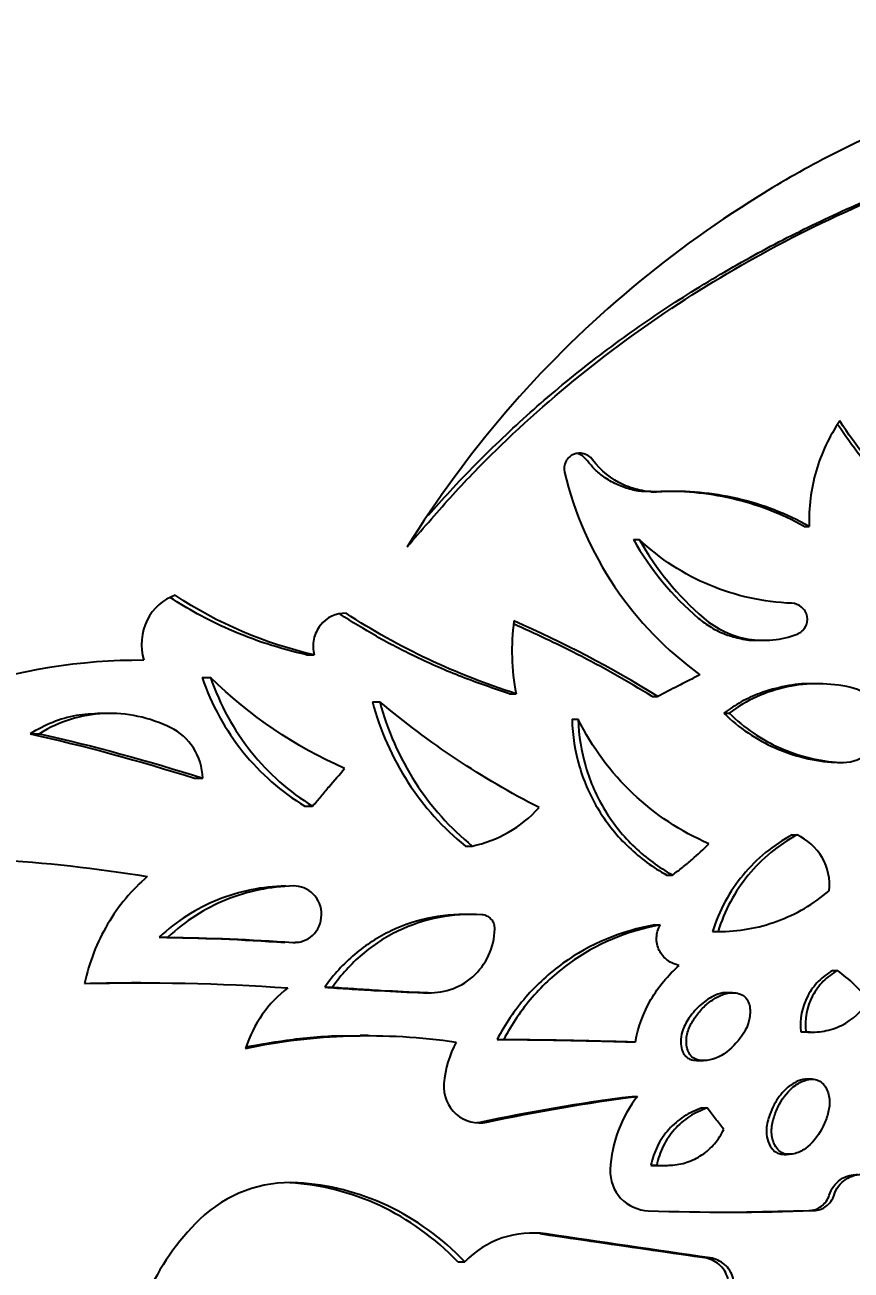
# Model space of a CAD drawing. Header units: millimetres. Extents: x 8 to 586, y 8 to 412.
# Drawn here: x 84.05 to 92.8, y 244.65 to 257.85 of the extents above; entities that cross this region are included whole.
import ezdxf

# ---------------------------------------------------------------- set-up
doc = ezdxf.new("R2010")
doc.units = ezdxf.units.MM
doc.layers.add('DIMENSIONS', color=2, linetype='Continuous')
doc.layers.add('OUTLINE', color=7, linetype='Continuous', lineweight=25)
doc.styles.add('SLDTEXTSTYLE0', font='TXT', dxfattribs={"width": 0.75})
doc.dimstyles.new('SLDDIMSTYLE0', dxfattribs={"dimtxt": 3.5, "dimasz": 2, "dimexe": 0, "dimexo": 0.0625, "dimgap": 0.875, "dimtad": 1, "dimrnd": 1e-09, "dimzin": 12, "dimdsep": 46, "dimtxsty": 'SLDTEXTSTYLE0', "dimsah": 1, "dimcen": 0.09, "dimadec": 0, "dimazin": 3, "dimtfac": 1, "dimtofl": 0, "dimtmove": 0, "dimatfit": 3, "dimfxl": 0, "dimfrac": 2, "dimtolj": 1, "dimtzin": 12, "dimarcsym": 0})

# ---------------------------------------------------------------- blocks, each defined once
blk = doc.blocks.new('_D_28')
at = {"layer": 'DIMENSIONS'}
for p, q in [((92.372, 291.53), (37.064, 291.53)), ((39.064, 145.23), (39.064, 291.53)), ((67.433, 145.23), (37.064, 145.23))]:
    blk.add_line(p, q, dxfattribs=at)
for points in [[(39.064, 291.53), (38.564, 289.53), (39.564, 289.53)], [(39.064, 145.23), (39.564, 147.23), (38.564, 147.23)]]:
    blk.add_solid(points, dxfattribs=at)
at = {"layer": 'DIMENSIONS', "insert": (34.552, 212.561), "char_height": 3.5, "attachment_point": 1, "rotation": 90, "style": 'SLDTEXTSTYLE0'}
blk.add_mtext('146,3', dxfattribs=at)

msp = doc.modelspace()

# ---------------------------------------------------------------- linework, layer by layer
at = {"layer": 'OUTLINE'}
for p, q in [((90.67656, 252.89938), (90.73832, 252.89938)), ((92.30301, 252.53373), (92.35486, 252.53373)), ((90.49188, 252.39651), (90.55434, 252.39651)), ((91.81676, 251.3268), (91.87366, 251.3268)), ((87.02806, 251.17204), (87.11088, 251.17204)), ((85.92182, 250.93268), (86.01113, 250.93268)), ((92.44696, 250.86646), (92.39525, 250.86646)), ((89.17883, 250.76065), (89.24905, 250.76065)), ((90.68994, 250.73284), (90.75131, 250.73284)), ((87.72677, 250.67627), (87.80551, 250.67627)), ((84.9447, 250.55274), (84.84538, 250.55274)), ((89.84225, 250.48995), (89.9086, 250.48995)), ((91.45102, 250.55544), (91.50793, 250.55544)), ((84.10008, 250.33709), (84.20011, 250.33709)), ((92.65493, 250.0317), (92.70515, 250.0317)), ((85.84135, 249.86599), (85.93119, 249.86599)), ((87.01066, 249.56924), (87.09366, 249.56924)), ((92.17395, 249.26531), (92.22667, 249.26531)), ((88.71239, 249.14633), (88.78544, 249.14633)), ((90.84518, 248.83913), (90.90572, 248.83913)), ((86.95078, 248.71796), (86.94066, 248.71796)), ((88.77773, 248.42165), (88.70385, 248.42165)), ((90.71618, 248.31022), (90.77749, 248.31022)), ((91.33214, 248.23967), (91.38985, 248.23967)), ((85.46734, 248.17993), (85.55949, 248.17993)), ((86.90768, 248.12892), (86.94954, 248.12892)), ((92.60569, 247.82901), (92.65593, 247.82901)), ((85.27185, 247.69735), (85.17624, 247.69735)), ((87.22259, 247.65162), (87.30446, 247.65162)), ((88.20893, 247.59492), (88.285, 247.59492)), ((88.26945, 247.59236), (88.3457, 247.59236)), ((91.54089, 247.59197), (91.48366, 247.59197)), ((92.26567, 247.17952), (92.34248, 247.17805)), ((92.26567, 247.17952), (92.31793, 247.17952)), ((92.34009, 247.17556), (92.39459, 247.17556)), ((87.67946, 247.13747), (87.59745, 247.13747)), ((89.04823, 247.09679), (89.1194, 247.09679)), ((90.45079, 247.07092), (90.51372, 247.07092)), ((91.17736, 246.87347), (91.23642, 246.87347)), ((92.3862, 246.67615), (92.33399, 246.67615)), ((90.47419, 246.49385), (90.53701, 246.49385)), ((91.21632, 246.37069), (91.27478, 246.37069)), ((88.82932, 246.21733), (88.86804, 246.22069)), ((92.14023, 245.87962), (92.14244, 245.87962)), ((90.67775, 245.76356), (90.7394, 245.76356)), ((90.74796, 245.76134), (90.80995, 245.76134)), ((91.5332, 245.26723), (92.35086, 245.28307)), ((88.63165, 244.73999), (88.70538, 244.73999))]:
    msp.add_line(p, q, dxfattribs=at)
at = {"layer": 'OUTLINE', "flags": 128}
msp.add_lwpolyline([(92.08872, 245.87961), (92.11295, 245.87961), (92.14, 245.87962)], dxfattribs=at)
at = {"layer": 'OUTLINE'}
for points, knots in [([(88.09652, 252.31689), (88.24715, 252.49252), (88.39824, 252.66811), (88.70782, 253.01035), (88.86676, 253.17638), (89.3583, 253.6565), (89.70262, 253.95662), (90.42144, 254.52243), (90.79687, 254.78687), (91.58094, 255.27866), (91.99159, 255.50673), (93.24525, 256.12151), (94.11725, 256.44417), (95.47999, 256.80274), (95.94354, 256.90264), (96.6518, 257.01862), (96.889, 257.05049), (97.36544, 257.10206), (97.60457, 257.12282), (97.84401, 257.14356)], [0, 0, 0, 0, 0.0625, 0.0625, 0.125, 0.125, 0.25, 0.25, 0.375, 0.375, 0.5, 0.5, 0.75, 0.75, 0.875, 0.875, 0.9375, 0.9375, 1, 1, 1, 1]), ([(88.32275, 252.65457), (88.39792, 252.73929), (88.64872, 253.02196), (89.10298, 253.477), (89.69966, 254.01266), (90.34037, 254.50906), (91.01751, 254.97159), (91.71509, 255.38622), (92.42901, 255.75439), (93.15551, 256.078), (93.90994, 256.36389), (94.69067, 256.60991), (95.49537, 256.81446), (96.28781, 256.97107), (97.06533, 257.07882), (97.57125, 257.12196), (97.82456, 257.14356)], [0, 0, 0, 0, 0.03195376, 0.10661135, 0.18118283, 0.25801603, 0.33492154, 0.41175519, 0.48555969, 0.55942601, 0.63322968, 0.70935836, 0.78555456, 0.86168381, 0.93074845, 1, 1, 1, 1]), ([(93.39972, 256.85577), (93.12852, 256.73118), (92.8582, 256.60665), (92.32975, 256.3368), (92.07229, 256.1901), (91.31718, 255.72014), (90.83885, 255.37259), (89.94096, 254.60584), (89.5226, 254.18884), (88.75851, 253.29811), (88.41075, 252.82274), (88.09652, 252.31689)], [0, 0, 0, 0, 0.125, 0.125, 0.25, 0.25, 0.5, 0.5, 0.75, 0.75, 1, 1, 1, 1]), ([(92.67841, 253.65127), (92.56793, 253.48864), (92.48292, 253.30897), (92.37239, 252.9284), (92.34778, 252.7329), (92.35486, 252.53374)], [0, 0, 0, 0, 0.5, 0.5, 1, 1, 1, 1]), ([(93.94786, 252.2735), (93.81453, 252.37568), (93.54786, 252.58004), (93.19937, 252.92126), (92.89875, 253.26416), (92.73442, 253.50046), (92.65647, 253.61253)], [0, 0, 0, 0, 0.26985749, 0.53973081, 0.78169552, 1, 1, 1, 1]), ([(90.06035, 253.24092), (90.0134, 253.30296), (89.92799, 253.32599), (89.82519, 253.28264), (89.79553, 253.2559), (89.76002, 253.18765), (89.75446, 253.1464), (89.76305, 253.10777)], [0, 0, 0, 0, 0.5, 0.5, 0.75, 0.75, 1, 1, 1, 1]), ([(89.99501, 253.24091), (89.9813, 253.25522), (89.9539, 253.28381), (89.91567, 253.30413), (89.89474, 253.30525), (89.89301, 253.30535)], [0, 0, 0, 0, 0.47869753, 0.95694288, 1, 1, 1, 1]), ([(90.67662, 252.90237), (90.64548, 252.90218), (90.56345, 252.90167), (90.43392, 252.93055), (90.29166, 252.98552), (90.17152, 253.0604), (90.07109, 253.14645), (90.02055, 253.20921), (89.99501, 253.24091)], [0, 0, 0, 0, 0.11943135, 0.31469556, 0.50454618, 0.70021263, 0.84854328, 1, 1, 1, 1]), ([(90.7926, 252.90114), (90.72272, 252.89662), (90.65373, 252.90073), (90.51746, 252.92567), (90.44978, 252.94692), (90.25993, 253.03366), (90.14593, 253.12409), (90.06035, 253.24092)], [0, 0, 0, 0, 0.25, 0.25, 0.5, 0.5, 1, 1, 1, 1]), ([(89.76305, 253.10777), (89.86655, 252.67209), (90.04875, 252.25968), (90.53543, 251.53586), (90.84427, 251.21705), (91.19806, 250.96152)], [0, 0, 0, 0, 0.5, 0.5, 1, 1, 1, 1]), ([(92.30301, 252.53374), (92.0607, 252.66787), (91.80238, 252.76644), (91.27087, 252.88989), (91.0014, 252.91437), (90.73156, 252.90114)], [0, 0, 0, 0, 0.5, 0.5, 1, 1, 1, 1]), ([(92.35486, 252.53374), (92.11418, 252.66775), (91.85744, 252.76634), (91.32904, 252.88986), (91.06096, 252.91437), (90.7926, 252.90114)], [0, 0, 0, 0, 0.5, 0.5, 1, 1, 1, 1]), ([(92.16918, 251.71904), (91.87018, 251.73135), (91.57493, 251.79632), (91.02991, 252.02349), (90.77432, 252.18805), (90.55434, 252.3965)], [0, 0, 0, 0, 0.5, 0.5, 1, 1, 1, 1]), ([(85.63653, 251.80388), (85.51148, 251.76061), (85.40294, 251.66709), (85.27705, 251.41261), (85.26379, 251.25573), (85.30624, 251.1153)], [0, 0, 0, 0, 0.5, 0.5, 1, 1, 1, 1]), ([(87.02806, 251.17204), (86.88836, 251.20777), (86.60894, 251.27924), (86.22341, 251.43013), (85.88026, 251.59575), (85.67884, 251.72136), (85.58428, 251.78033)], [0, 0, 0, 0, 0.27511661, 0.55025088, 0.78886673, 1, 1, 1, 1]), ([(92.22784, 251.39279), (92.26344, 251.40725), (92.29453, 251.43232), (92.33361, 251.49951), (92.34098, 251.5408), (92.32644, 251.61854), (92.30489, 251.65382), (92.24484, 251.70366), (92.20754, 251.71746), (92.16918, 251.71904)], [0, 0, 0, 0, 0.25, 0.25, 0.5, 0.5, 0.75, 0.75, 1, 1, 1, 1]), ([(87.44764, 251.61368), (87.34429, 251.61574), (87.24188, 251.56958), (87.14248, 251.44434), (87.11833, 251.39338), (87.09554, 251.28424), (87.09685, 251.22665), (87.11088, 251.17203)], [0, 0, 0, 0, 0.5, 0.5, 0.75, 0.75, 1, 1, 1, 1]), ([(89.17883, 250.76065), (89.01001, 250.8174), (88.67237, 250.93091), (88.20371, 251.13835), (87.77245, 251.36045), (87.51175, 251.52342), (87.38398, 251.60329)], [0, 0, 0, 0, 0.26816059, 0.53632817, 0.77276569, 1, 1, 1, 1]), ([(91.17866, 251.56213), (91.22326, 251.52783), (91.31378, 251.45822), (91.46789, 251.38552), (91.63158, 251.34158), (91.75, 251.32255), (91.81262, 251.32781), (91.81848, 251.3283)], [0, 0, 0, 0, 0.24021508, 0.48753226, 0.72769751, 0.9745353, 1, 1, 1, 1]), ([(91.23713, 251.56213), (91.30534, 251.50368), (91.37945, 251.45603), (91.53899, 251.38136), (91.62415, 251.35495), (91.88227, 251.31142), (92.06199, 251.32898), (92.22784, 251.39279)], [0, 0, 0, 0, 0.25, 0.25, 0.5, 0.5, 1, 1, 1, 1]), ([(90.68994, 250.73284), (90.55878, 250.81106), (90.29645, 250.96751), (89.80945, 251.23099), (89.448, 251.39694), (89.22328, 251.50012)], [0, 0, 0, 0, 0.27445851, 0.54891741, 1, 1, 1, 1]), ([(85.30624, 251.1153), (84.62958, 251.11805), (83.96932, 251.01245), (83.03694, 250.69417), (82.73607, 250.56137), (82.16391, 250.24706), (81.89104, 250.06508), (81.63129, 249.85695)], [0, 0, 0, 0, 0.5, 0.5, 0.75, 0.75, 1, 1, 1, 1]), ([(85.92182, 250.93268), (86.02243, 250.64251), (86.17142, 250.37459), (86.53998, 249.91577), (86.76305, 249.72025), (87.01066, 249.56924)], [0, 0, 0, 0, 0.5, 0.5, 1, 1, 1, 1]), ([(86.01113, 250.93268), (86.11098, 250.64305), (86.25884, 250.37532), (86.62511, 249.91639), (86.84702, 249.72054), (87.09367, 249.56924)], [0, 0, 0, 0, 0.5, 0.5, 1, 1, 1, 1]), ([(91.19806, 250.96152), (91.15896, 250.94155), (91.11987, 250.92158), (91.08081, 250.9016), (91.04175, 250.88163), (91.00271, 250.86166), (90.96369, 250.84168), (90.89282, 250.8054), (90.82203, 250.76912), (90.75131, 250.73283)], [0, 0, 0, 0, 0.000136964903, 0.000136964903, 0.000136964903, 0.000273929805, 0.000273929805, 0.000273929805, 0.000522730647, 0.000522730647, 0.000522730647, 0.000522730647]), ([(92.39555, 250.86552), (92.38969, 250.86583), (92.292, 250.87099), (92.09988, 250.84513), (91.85086, 250.77826), (91.63169, 250.67926), (91.51161, 250.59697), (91.45102, 250.55544)], [0, 0, 0, 0, 0.01740535, 0.28969481, 0.56989785, 0.78295101, 1, 1, 1, 1]), ([(92.79541, 250.82736), (92.57176, 250.87704), (92.34056, 250.87862), (92.01139, 250.80981), (91.90284, 250.77468), (91.69665, 250.68169), (91.59928, 250.62432), (91.50793, 250.55544)], [0, 0, 0, 0, 0.5, 0.5, 0.75, 0.75, 1, 1, 1, 1]), ([(92.68034, 250.03236), (92.78078, 250.02685), (92.88062, 250.05565), (93.04104, 250.17716), (93.09864, 250.26929), (93.13101, 250.47402), (93.10386, 250.58154), (92.98452, 250.74711), (92.894, 250.80524), (92.79541, 250.82736)], [0, 0, 0, 0, 0.25, 0.25, 0.5, 0.5, 0.75, 0.75, 1, 1, 1, 1]), ([(87.72677, 250.67627), (87.80758, 250.37142), (87.93544, 250.08325), (88.27254, 249.5634), (88.47655, 249.33798), (88.7124, 249.14632)], [0, 0, 0, 0, 0.5, 0.5, 1, 1, 1, 1]), ([(87.80551, 250.67627), (87.88574, 250.3719), (88.01263, 250.08396), (88.3476, 249.56408), (88.55055, 249.33832), (88.78544, 249.14632)], [0, 0, 0, 0, 0.5, 0.5, 1, 1, 1, 1]), ([(84.84622, 250.55131), (84.75969, 250.54694), (84.58709, 250.53822), (84.33391, 250.46549), (84.17873, 250.38028), (84.10008, 250.33709)], [0, 0, 0, 0, 0.33146713, 0.66117385, 1, 1, 1, 1]), ([(85.59242, 250.3995), (85.36644, 250.51074), (85.12191, 250.56201), (84.76343, 250.54603), (84.64313, 250.52495), (84.41424, 250.45319), (84.30466, 250.40282), (84.20011, 250.3371)], [0, 0, 0, 0, 0.5, 0.5, 0.75, 0.75, 1, 1, 1, 1]), ([(89.84225, 250.48995), (89.84643, 250.31767), (89.87304, 250.14992), (89.9699, 249.82317), (90.04019, 249.66653), (90.21637, 249.38023), (90.3242, 249.24783), (90.56479, 249.01911), (90.69981, 248.92005), (90.84518, 248.83912)], [0, 0, 0, 0, 0.25, 0.25, 0.5, 0.5, 0.75, 0.75, 1, 1, 1, 1]), ([(91.29224, 249.17094), (90.99561, 249.29996), (90.72131, 249.48049), (90.25347, 249.92397), (90.05488, 250.19151), (89.9086, 250.48995)], [0, 0, 0, 0, 0.5, 0.5, 1, 1, 1, 1]), ([(89.9086, 250.48995), (89.91276, 250.318), (89.93913, 250.15051), (90.03514, 249.82423), (90.10488, 249.6676), (90.2798, 249.38128), (90.38699, 249.24869), (90.62641, 249.01954), (90.76079, 248.92028), (90.90572, 248.83912)], [0, 0, 0, 0, 0.25, 0.25, 0.5, 0.5, 0.75, 0.75, 1, 1, 1, 1]), ([(91.45102, 250.55544), (91.60992, 250.39879), (91.79608, 250.27367), (92.19448, 250.09828), (92.41065, 250.04605), (92.63033, 250.03236)], [0, 0, 0, 0, 0.5, 0.5, 1, 1, 1, 1]), ([(91.50793, 250.55544), (91.66564, 250.39906), (91.85054, 250.27393), (92.24663, 250.09841), (92.46172, 250.04607), (92.68034, 250.03236)], [0, 0, 0, 0, 0.5, 0.5, 1, 1, 1, 1]), ([(85.93119, 249.866), (85.92569, 249.9813), (85.88991, 250.09276), (85.76979, 250.27909), (85.68663, 250.35276), (85.59242, 250.3995)], [0, 0, 0, 0, 0.5, 0.5, 1, 1, 1, 1]), ([(87.09367, 249.56924), (87.12259, 249.60346), (87.15154, 249.63769), (87.1805, 249.67191), (87.20947, 249.70614), (87.23846, 249.74037), (87.26747, 249.77459), (87.32228, 249.83926), (87.37716, 249.90392), (87.43211, 249.96859)], [0, 0, 0, 0, 0.000140901592, 0.000140901592, 0.000140901592, 0.000281803183, 0.000281803183, 0.000281803183, 0.000548038553, 0.000548038553, 0.000548038553, 0.000548038553]), ([(88.78544, 249.14632), (88.91898, 249.17493), (89.04827, 249.22407), (89.28851, 249.36189), (89.39742, 249.44908), (89.49269, 249.55397)], [0, 0, 0, 0, 0.5, 0.5, 1, 1, 1, 1]), ([(92.17395, 249.26532), (91.97562, 249.15748), (91.79766, 249.01251), (91.51089, 248.66595), (91.39922, 248.46131), (91.33214, 248.23967)], [0, 0, 0, 0, 0.5, 0.5, 1, 1, 1, 1]), ([(92.22667, 249.26532), (92.0291, 249.15725), (91.85207, 249.012), (91.56713, 248.66532), (91.45638, 248.46085), (91.38985, 248.23967)], [0, 0, 0, 0, 0.5, 0.5, 1, 1, 1, 1]), ([(92.56771, 248.6734), (92.57998, 248.79626), (92.55282, 248.92021), (92.42885, 249.1313), (92.33548, 249.21426), (92.22667, 249.26532)], [0, 0, 0, 0, 0.5, 0.5, 1, 1, 1, 1]), ([(90.90572, 248.83912), (90.94165, 248.86522), (90.97708, 248.89212), (91.01197, 248.91978), (91.04685, 248.94745), (91.0812, 248.97589), (91.11495, 249.0051), (91.17601, 249.05792), (91.23521, 249.11328), (91.29224, 249.17094)], [0, 0, 0, 0, 0.000138038239, 0.000138038239, 0.000138038239, 0.000276077943, 0.000276077943, 0.000276077943, 0.000525926136, 0.000525926136, 0.000525926136, 0.000525926136]), ([(85.34165, 248.82309), (85.17759, 248.6825), (85.03552, 248.51274), (84.80829, 248.12632), (84.7259, 247.91603), (84.67699, 247.6893)], [0, 0, 0, 0, 0.5, 0.5, 1, 1, 1, 1]), ([(86.80633, 248.72338), (86.55972, 248.71764), (86.31722, 248.66854), (85.86063, 248.48392), (85.65261, 248.352), (85.46734, 248.17993)], [0, 0, 0, 0, 0.5, 0.5, 1, 1, 1, 1]), ([(86.89059, 248.72338), (86.6452, 248.71763), (86.40395, 248.66844), (85.95001, 248.48368), (85.74338, 248.35174), (85.55949, 248.17993)], [0, 0, 0, 0, 0.5, 0.5, 1, 1, 1, 1]), ([(86.88347, 248.12541), (86.95931, 248.12092), (87.03462, 248.14609), (87.15069, 248.25312), (87.18621, 248.3333), (87.19037, 248.49878), (87.15583, 248.58151), (87.04236, 248.69517), (86.96663, 248.72455), (86.89059, 248.72338)], [0, 0, 0, 0, 0.25, 0.25, 0.5, 0.5, 0.75, 0.75, 1, 1, 1, 1]), ([(91.38985, 248.23967), (91.60286, 248.23978), (91.81568, 248.27729), (92.21329, 248.42271), (92.40238, 248.53185), (92.56771, 248.6734)], [0, 0, 0, 0, 0.5, 0.5, 1, 1, 1, 1]), ([(88.8144, 248.41842), (88.66019, 248.42748), (88.50857, 248.41763), (88.21036, 248.36073), (88.06277, 248.3127), (87.78802, 248.18224), (87.65803, 248.09908), (87.41972, 247.89793), (87.31415, 247.78253), (87.22259, 247.65162)], [0, 0, 0, 0, 0.25, 0.25, 0.5, 0.5, 0.75, 0.75, 1, 1, 1, 1]), ([(88.88688, 248.41842), (88.73338, 248.42749), (88.58246, 248.41761), (88.28565, 248.36054), (88.13885, 248.3124), (87.8657, 248.18176), (87.73639, 248.0984), (87.49995, 247.89743), (87.39525, 247.78221), (87.30446, 247.65162)], [0, 0, 0, 0, 0.25, 0.25, 0.5, 0.5, 0.75, 0.75, 1, 1, 1, 1]), ([(89.02396, 248.2684), (89.02396, 248.28472), (89.02184, 248.30134), (89.01698, 248.31685), (89.01209, 248.33245), (89.00427, 248.34725), (88.99456, 248.36003), (88.98555, 248.3719), (88.97489, 248.38254), (88.96313, 248.3912), (88.94936, 248.40134), (88.93364, 248.40885), (88.91749, 248.41328), (88.90748, 248.41603), (88.89717, 248.41769), (88.88688, 248.41842)], [0, 0, 0, 0, 0.000048971959, 0.000048971959, 0.000048971959, 0.000098329501, 0.000098329501, 0.000098329501, 0.000143890555, 0.000143890555, 0.000143890555, 0.00019752127, 0.00019752127, 0.00019752127, 0.000230442871, 0.000230442871, 0.000230442871, 0.000230442871]), ([(88.285, 247.59492), (88.37566, 247.58729), (88.4658, 247.59718), (88.6391, 247.6539), (88.72006, 247.69975), (88.85971, 247.82285), (88.91806, 247.90003), (88.99891, 248.07309), (89.02183, 248.16986), (89.02396, 248.2684)], [0, 0, 0, 0, 0.25, 0.25, 0.5, 0.5, 0.75, 0.75, 1, 1, 1, 1]), ([(90.71618, 248.31022), (90.36575, 248.24866), (90.0326, 248.10991), (89.60301, 247.80069), (89.46896, 247.67864), (89.23448, 247.4081), (89.13299, 247.25958), (89.04823, 247.0968)], [0, 0, 0, 0, 0.5, 0.5, 0.75, 0.75, 1, 1, 1, 1]), ([(90.77749, 248.31022), (90.42847, 248.24854), (90.0969, 248.10939), (89.66992, 247.79987), (89.53679, 247.67779), (89.30409, 247.40747), (89.20344, 247.25917), (89.1194, 247.0968)], [0, 0, 0, 0, 0.5, 0.5, 0.75, 0.75, 1, 1, 1, 1]), ([(90.97865, 247.88222), (90.93407, 247.89038), (90.89205, 247.90758), (90.8182, 247.96207), (90.78746, 247.99838), (90.74647, 248.08194), (90.73636, 248.1294), (90.73957, 248.22413), (90.75369, 248.26994), (90.77749, 248.31022)], [0, 0, 0, 0, 0.25, 0.25, 0.5, 0.5, 0.75, 0.75, 1, 1, 1, 1]), ([(90.51372, 247.07093), (90.54348, 247.23011), (90.60008, 247.38279), (90.75749, 247.6559), (90.85963, 247.77916), (90.97865, 247.88222)], [0, 0, 0, 0, 0.5, 0.5, 1, 1, 1, 1]), ([(92.60569, 247.829), (92.54994, 247.79726), (92.49904, 247.75919), (92.40873, 247.66801), (92.37023, 247.61528), (92.27917, 247.44482), (92.25192, 247.31102), (92.26567, 247.17952)], [0, 0, 0, 0, 0.25, 0.25, 0.5, 0.5, 1, 1, 1, 1]), ([(92.65593, 247.829), (92.60035, 247.79717), (92.54966, 247.759), (92.45981, 247.66763), (92.42158, 247.61485), (92.33119, 247.44434), (92.30428, 247.31079), (92.31793, 247.17952)], [0, 0, 0, 0, 0.25, 0.25, 0.5, 0.5, 1, 1, 1, 1]), ([(84.67741, 247.69069), (84.83226, 247.69474), (84.99786, 247.69907), (85.16606, 247.69709), (85.17697, 247.69697)], [0, 0, 0, 0, 0.935146121, 1, 1, 1, 1]), ([(86.83046, 247.64386), (86.72789, 247.56511), (86.63659, 247.47011), (86.48422, 247.25267), (86.42449, 247.13268), (86.38295, 247.00246)], [0, 0, 0, 0, 0.5, 0.5, 1, 1, 1, 1]), ([(87.22259, 247.65162), (87.3087, 247.6451), (87.39498, 247.63899), (87.48145, 247.63328), (87.56791, 247.62756), (87.65455, 247.62226), (87.74135, 247.61735), (87.89668, 247.60858), (88.05255, 247.6011), (88.20893, 247.59492)], [0, 0, 0, 0, 0.00028357674, 0.00028357674, 0.00028357674, 0.0005671535, 0.0005671535, 0.0005671535, 0.00107457458, 0.00107457458, 0.00107457458, 0.00107457458]), ([(87.30446, 247.65162), (87.39056, 247.64507), (87.47685, 247.63892), (87.56331, 247.63318), (87.64977, 247.62743), (87.73641, 247.6221), (87.82322, 247.61718), (87.97662, 247.60848), (88.13057, 247.60106), (88.285, 247.59492)], [0, 0, 0, 0, 0.00028357683, 0.00028357683, 0.00028357683, 0.00056715368, 0.00056715368, 0.00056715368, 0.00106827922, 0.00106827922, 0.00106827922, 0.00106827922]), ([(91.20265, 247.40382), (91.17274, 247.37015), (91.14632, 247.33329), (91.09925, 247.25614), (91.07918, 247.21537), (91.05413, 247.12677), (91.05017, 247.08005), (91.06229, 246.98875), (91.07924, 246.94185), (91.14664, 246.88237), (91.19371, 246.87338), (91.28228, 246.87355), (91.32573, 246.88251), (91.45029, 246.93035), (91.51921, 246.99064), (91.63951, 247.12486), (91.69199, 247.20042), (91.72682, 247.33463), (91.73167, 247.38147), (91.72214, 247.47369), (91.70557, 247.52126), (91.63651, 247.5804), (91.58981, 247.59109), (91.50089, 247.59276), (91.45694, 247.58204), (91.37495, 247.54602), (91.33768, 247.52179), (91.26642, 247.46791), (91.23256, 247.43749), (91.20265, 247.40382)], [0, 0, 0, 0, 0.0625, 0.0625, 0.125, 0.125, 0.1875, 0.1875, 0.25, 0.25, 0.3125, 0.3125, 0.375, 0.375, 0.5, 0.5, 0.625, 0.625, 0.6875, 0.6875, 0.75, 0.75, 0.8125, 0.8125, 0.875, 0.875, 0.9375, 0.9375, 1, 1, 1, 1]), ([(91.48385, 247.58975), (91.47826, 247.59044), (91.43686, 247.59557), (91.36584, 247.57008), (91.28111, 247.52444), (91.20782, 247.469), (91.16502, 247.42542), (91.14381, 247.40382)], [0, 0, 0, 0, 0.04247746, 0.31507607, 0.54426695, 0.7740746, 1, 1, 1, 1]), ([(92.31793, 247.17952), (92.38336, 247.17281), (92.44827, 247.17448), (92.57689, 247.19684), (92.6399, 247.21777), (92.81577, 247.30422), (92.9176, 247.39698), (92.98542, 247.51375)], [0, 0, 0, 0, 0.25, 0.25, 0.5, 0.5, 1, 1, 1, 1]), ([(91.14381, 247.40382), (91.12224, 247.37732), (91.08377, 247.33009), (91.03859, 247.25426), (91.00292, 247.17162), (90.98889, 247.07905), (91.00059, 246.99534), (91.02836, 246.93525), (91.06619, 246.89864), (91.11788, 246.87653), (91.15532, 246.87575), (91.17752, 246.87529)], [0, 0, 0, 0, 0.15183085, 0.27068739, 0.38915865, 0.54576599, 0.67194611, 0.75117365, 0.83100839, 0.89982087, 1, 1, 1, 1]), ([(86.38295, 247.00246), (86.74401, 247.07929), (87.11359, 247.12348), (87.86194, 247.1458), (88.23852, 247.12402), (88.6159, 247.06934)], [0, 0, 0, 0, 0.5, 0.5, 1, 1, 1, 1]), ([(86.38897, 247.01755), (86.5531, 247.04663), (86.91238, 247.11029), (87.31891, 247.14172), (87.55945, 247.13488), (87.59828, 247.13378)], [0, 0, 0, 0, 0.413606, 0.90535214, 1, 1, 1, 1]), ([(89.04823, 247.0968), (89.17073, 247.0963), (89.29351, 247.09533), (89.41655, 247.09389), (89.53958, 247.09245), (89.66288, 247.09055), (89.78642, 247.08817), (90.00711, 247.08392), (90.22859, 247.07817), (90.45079, 247.07093)], [0, 0, 0, 0, 0.00039322775, 0.00039322775, 0.00039322775, 0.00078645551, 0.00078645551, 0.00078645551, 0.001488897, 0.001488897, 0.001488897, 0.001488897]), ([(89.1194, 247.0968), (89.2419, 247.0963), (89.36468, 247.09532), (89.48772, 247.09387), (89.61076, 247.09241), (89.73406, 247.09049), (89.85761, 247.08808), (90.07555, 247.08385), (90.29429, 247.07813), (90.51372, 247.07093)], [0, 0, 0, 0, 0.00039322789, 0.00039322789, 0.00039322789, 0.00078645579, 0.00078645579, 0.00078645579, 0.0014801489, 0.0014801489, 0.0014801489, 0.0014801489]), ([(88.48428, 246.63031), (88.47476, 246.50674), (88.52615, 246.38268), (88.70593, 246.22668), (88.82708, 246.19685), (88.94032, 246.2207)], [0, 0, 0, 0, 0.5, 0.5, 1, 1, 1, 1]), ([(92.03741, 246.40729), (92.01551, 246.36678), (91.99793, 246.32399), (91.97041, 246.23581), (91.95975, 246.19093), (91.95451, 246.09749), (91.9613, 246.05068), (91.99446, 245.9642), (92.02168, 245.92285), (92.09933, 245.87661), (92.14812, 245.87617), (92.23581, 245.89509), (92.2774, 245.91453), (92.38827, 245.99321), (92.44496, 246.06839), (92.51033, 246.18912), (92.52841, 246.2314), (92.5567, 246.31974), (92.56747, 246.36486), (92.57356, 246.4581), (92.56707, 246.50527), (92.53302, 246.59093), (92.50554, 246.63176), (92.42766, 246.67924), (92.37884, 246.67972), (92.29124, 246.65927), (92.25009, 246.63954), (92.13851, 246.56195), (92.08123, 246.48831), (92.03741, 246.40729)], [0, 0, 0, 0, 0.0625, 0.0625, 0.125, 0.125, 0.1875, 0.1875, 0.25, 0.25, 0.3125, 0.3125, 0.375, 0.375, 0.5, 0.5, 0.5625, 0.5625, 0.625, 0.625, 0.6875, 0.6875, 0.75, 0.75, 0.8125, 0.8125, 0.875, 0.875, 1, 1, 1, 1]), ([(92.33426, 246.67393), (92.32738, 246.67441), (92.28676, 246.67725), (92.20271, 246.64481), (92.1101, 246.57948), (92.03522, 246.49352), (92.00072, 246.43604), (91.98347, 246.40729)], [0, 0, 0, 0, 0.04525739, 0.26713203, 0.56840789, 0.78414893, 1, 1, 1, 1]), ([(90.53701, 246.49384), (90.45104, 246.38468), (90.38154, 246.26215), (90.28247, 245.99849), (90.25378, 245.86084), (90.24678, 245.7187)], [0, 0, 0, 0, 0.5, 0.5, 1, 1, 1, 1]), ([(91.21632, 246.37069), (91.14982, 246.34811), (91.08699, 246.31831), (90.96969, 246.24211), (90.91533, 246.1953), (90.82112, 246.09059), (90.77972, 246.03114), (90.71531, 245.90314), (90.69222, 245.83522), (90.67775, 245.76356)], [0, 0, 0, 0, 0.25, 0.25, 0.5, 0.5, 0.75, 0.75, 1, 1, 1, 1]), ([(91.27478, 246.37069), (91.20849, 246.34805), (91.14591, 246.31816), (91.02916, 246.24177), (90.97512, 246.19489), (90.88153, 246.09009), (90.84044, 246.0306), (90.77662, 245.90282), (90.75374, 245.83503), (90.7394, 245.76356)], [0, 0, 0, 0, 0.25, 0.25, 0.5, 0.5, 0.75, 0.75, 1, 1, 1, 1]), ([(91.44887, 246.14451), (91.434, 246.16382), (91.41912, 246.18313), (91.40426, 246.20244), (91.38939, 246.22175), (91.37452, 246.24107), (91.35966, 246.26038), (91.33135, 246.29715), (91.30306, 246.33392), (91.27478, 246.37069)], [0, 0, 0, 0, 0.000074101947, 0.000074101947, 0.000074101947, 0.000148203893, 0.000148203893, 0.000148203893, 0.000289298724, 0.000289298724, 0.000289298724, 0.000289298724]), ([(91.98347, 246.40729), (91.96693, 246.3723), (91.92799, 246.28996), (91.89673, 246.16436), (91.90697, 246.03939), (91.94369, 245.95506), (91.99467, 245.90385), (92.04188, 245.88095), (92.07442, 245.88151), (92.08883, 245.88175)], [0, 0, 0, 0, 0.18201139, 0.42833079, 0.59286558, 0.7580157, 0.8442156, 0.93101801, 1, 1, 1, 1]), ([(90.8881, 245.76432), (90.94701, 245.76767), (91.00444, 245.77805), (91.11596, 245.81469), (91.16982, 245.84123), (91.26794, 245.90683), (91.31379, 245.94692), (91.3913, 246.03796), (91.42331, 246.08874), (91.44887, 246.14451)], [0, 0, 0, 0, 0.25, 0.25, 0.5, 0.5, 0.75, 0.75, 1, 1, 1, 1]), ([(90.24678, 245.7187), (90.24205, 245.60513), (90.2852, 245.49203), (90.43629, 245.33273), (90.54201, 245.28646), (90.64994, 245.28198)], [0, 0, 0, 0, 0.5, 0.5, 1, 1, 1, 1]), ([(90.67775, 245.76356), (90.69099, 245.76281), (90.71451, 245.76149), (90.73806, 245.76148), (90.74835, 245.76147)], [0, 0, 0, 0, 0.5630039, 1, 1, 1, 1]), ([(90.7394, 245.76356), (90.75263, 245.76271), (90.76588, 245.7621), (90.77913, 245.76174), (90.79238, 245.76138), (90.80564, 245.76126), (90.8189, 245.76139), (90.84198, 245.76161), (90.86507, 245.76259), (90.8881, 245.76432)], [0, 0, 0, 0, 0.000041779151, 0.000041779151, 0.000041779151, 0.000083558534, 0.000083558534, 0.000083558534, 0.000156323584, 0.000156323584, 0.000156323584, 0.000156323584]), ([(88.63165, 244.74), (88.39078, 244.9934), (88.10715, 245.19526), (87.50375, 245.47669), (87.1781, 245.55922), (86.85121, 245.5781)], [0, 0, 0, 0, 0.5, 0.5, 1, 1, 1, 1]), ([(88.70538, 244.74), (88.46636, 244.99294), (88.18465, 245.19482), (87.58474, 245.47648), (87.26072, 245.5592), (86.93538, 245.5781)], [0, 0, 0, 0, 0.5, 0.5, 1, 1, 1, 1]), ([(92.56757, 245.4472), (92.58092, 245.47955), (92.60761, 245.54424), (92.68522, 245.61563), (92.77578, 245.66141), (92.84141, 245.66452), (92.8724, 245.66598)], [0, 0, 0, 0, 0.25462436, 0.50936663, 0.76826887, 1, 1, 1, 1]), ([(92.61811, 245.44721), (92.63931, 245.51606), (92.68329, 245.57513), (92.80027, 245.65363), (92.86988, 245.67205), (93.01002, 245.66377), (93.07692, 245.63571), (93.18446, 245.54321), (93.22353, 245.47935), (93.23583, 245.40795)], [0, 0, 0, 0, 0.25, 0.25, 0.5, 0.5, 0.75, 0.75, 1, 1, 1, 1]), ([(92.35086, 245.28306), (92.39894, 245.28539), (92.44574, 245.30131), (92.52293, 245.35826), (92.55295, 245.3997), (92.56757, 245.44721)], [0, 0, 0, 0, 0.5, 0.5, 1, 1, 1, 1]), ([(92.40269, 245.28306), (92.45059, 245.28539), (92.49718, 245.30139), (92.57391, 245.35844), (92.60363, 245.39986), (92.61811, 245.44721)], [0, 0, 0, 0, 0.5, 0.5, 1, 1, 1, 1]), ([(85.89505, 245.18831), (85.6612, 244.96018), (85.46885, 244.68306), (85.26504, 244.22335), (85.2098, 244.06101), (85.13044, 243.72578), (85.10647, 243.55473), (85.09753, 243.38037)], [0, 0, 0, 0, 0.5, 0.5, 0.75, 0.75, 1, 1, 1, 1]), ([(84.65929, 240.69348), (84.47473, 241.32836), (84.29084, 241.9632), (84.10765, 242.598), (83.99268, 242.99643), (83.87798, 243.39485), (83.76356, 243.79325), (83.64914, 244.19165), (83.53501, 244.59004), (83.42116, 244.98842)], [0, 0, 0, 0, 0.00200019023, 0.00200019023, 0.00200019023, 0.00325559775, 0.00325559775, 0.00325559775, 0.00451102046, 0.00451102046, 0.00451102046, 0.00451102046]), ([(84.75667, 240.69348), (84.57306, 241.3287), (84.39012, 241.96389), (84.20787, 242.59904), (84.09359, 242.9973), (83.97959, 243.39554), (83.86587, 243.79377), (83.75215, 244.192), (83.63871, 244.59022), (83.52555, 244.98842)], [0, 0, 0, 0, 0.00200019015, 0.00200019015, 0.00200019015, 0.00325436448, 0.00325436448, 0.00325436448, 0.0045085538, 0.0045085538, 0.0045085538, 0.0045085538]), ([(91.38109, 244.26421), (91.42703, 244.29762), (91.46326, 244.34414), (91.50343, 244.45184), (91.50643, 244.5133), (91.47638, 244.62505), (91.44332, 244.67611), (91.35727, 244.75005), (91.30421, 244.77401), (91.24858, 244.78214)], [0, 0, 0, 0, 0.25, 0.25, 0.5, 0.5, 0.75, 0.75, 1, 1, 1, 1]), ([(91.43866, 244.26421), (91.48441, 244.29768), (91.52038, 244.34423), (91.56025, 244.45179), (91.56325, 244.51307), (91.53356, 244.62464), (91.50082, 244.67573), (91.41527, 244.74989), (91.36241, 244.77398), (91.30691, 244.78214)], [0, 0, 0, 0, 0.25, 0.25, 0.5, 0.5, 0.75, 0.75, 1, 1, 1, 1])]:
    msp.add_open_spline(points, degree=3, knots=knots, dxfattribs=at)
for points in [[(93.99008, 252.2735), (93.47541, 252.64906), (93.02897, 253.11502), (92.67841, 253.65127)], [(90.49188, 252.3965), (90.67173, 252.07887), (90.90526, 251.79669), (91.17866, 251.56213)], [(90.55434, 252.3965), (90.73297, 252.07919), (90.96505, 251.79693), (91.23713, 251.56213)], [(87.11088, 251.17203), (86.5872, 251.29218), (86.08831, 251.5048), (85.63653, 251.80388)], [(89.24905, 250.76065), (88.61168, 250.962), (88.00582, 251.24803), (87.44764, 251.61368)], [(89.22618, 251.5322), (89.1927, 251.27611), (89.20035, 251.0147), (89.24905, 250.76065)], [(90.75131, 250.73283), (90.25728, 251.03667), (89.7469, 251.30366), (89.22618, 251.5322)], [(87.43211, 249.96859), (86.90933, 250.20112), (86.42809, 250.52599), (86.01113, 250.93268)], [(89.49269, 249.55397), (88.89014, 249.86377), (88.32424, 250.23939), (87.80551, 250.67627)], [(84.10008, 250.3371), (84.67639, 250.20686), (85.25785, 250.0498), (85.84135, 249.866)], [(84.20011, 250.3371), (84.77311, 250.20685), (85.35118, 250.04978), (85.93119, 249.866)], [(82.15257, 248.98164), (83.17946, 249.05904), (84.25152, 249.00611), (85.34165, 248.82309)], [(85.46734, 248.17993), (85.90667, 248.17425), (86.3509, 248.15611), (86.79914, 248.12541)], [(85.55949, 248.17993), (85.99624, 248.17425), (86.43787, 248.15611), (86.88347, 248.12541)], [(92.98542, 247.51375), (92.8882, 247.63203), (92.77726, 247.73781), (92.65593, 247.829)], [(84.67699, 247.6893), (85.38127, 247.70847), (86.10042, 247.69338), (86.83046, 247.64386)], [(88.6159, 247.06934), (88.54316, 246.93536), (88.49753, 246.78532), (88.48428, 246.63031)], [(88.86804, 246.2207), (89.39481, 246.33346), (89.93079, 246.42456), (90.47419, 246.49384)], [(88.94032, 246.2207), (89.46394, 246.33345), (89.99677, 246.42455), (90.53701, 246.49384)], [(86.93538, 245.5781), (86.55407, 245.59924), (86.17711, 245.46234), (85.89505, 245.18831)], [(90.64994, 245.28198), (91.22933, 245.26142), (91.8142, 245.26177), (92.40269, 245.28306)], [(89.56902, 245.03595), (89.25394, 245.08148), (88.92994, 244.97466), (88.70538, 244.74)], [(91.24858, 244.78214), (90.66075, 244.86675), (90.07778, 244.95135), (89.50041, 245.03595)], [(91.30691, 244.78214), (90.72254, 244.86675), (90.143, 244.95135), (89.56902, 245.03595)]]:
    msp.add_open_spline(points, degree=3, dxfattribs=at)

# ---------------------------------------------------------------- dimensions: what is measured, and where the dimension line sits
at = {"layer": 'DIMENSIONS'}
dim = msp.add_linear_dim(base=(39.06388, 291.52979), p1=(68.43275, 145.22979), p2=(93.37224, 291.52979), angle=90, dimstyle='SLDDIMSTYLE0', dxfattribs=at)
dim.commit()
dim.dimension.update_dxf_attribs({"geometry": '_D_28', "text_midpoint": (39.06388, 218.37979), "dimtype": 160})

doc.saveas('drawing.dxf')
